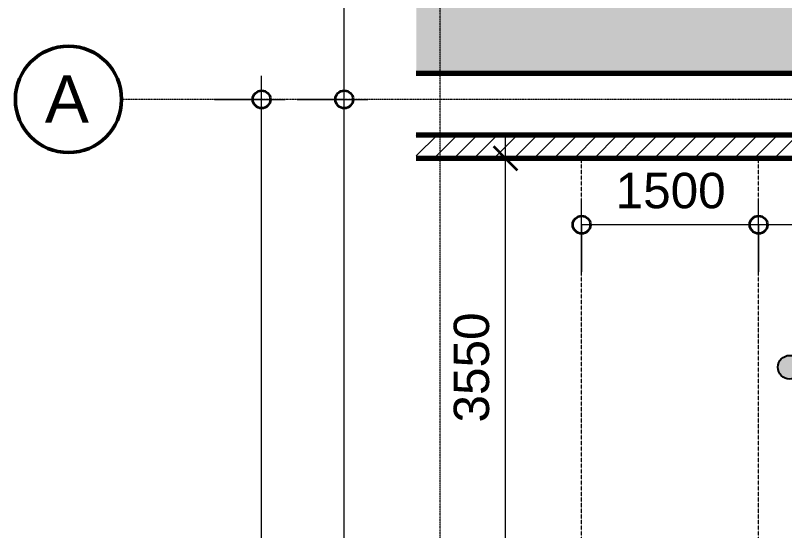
# Model space of a CAD drawing. Header units: millimetres. Extents: x -794326 to -715748, y -17796 to 22353.
# Drawn here: x -793882 to -787362, y 8542 to 12905 of the extents above; entities that cross this region are included whole.
import ezdxf

# ---------------------------------------------------------------- set-up
doc = ezdxf.new("R2010")
doc.units = ezdxf.units.MM
doc.linetypes.add('DPA_Grid _ Level 100', pattern=[10, 5.5, -1.6, 1.3, -1.6])
doc.linetypes.add('DPA_Hidden 50', pattern=[3, 2, -1])
for name, color, linetype, lineweight in [('A-ANNO-DIMS', 1, 'Continuous', 9), ('A-ANNO-DIMS-100', 1, 'Continuous', 9), ('A-DETL', 1, 'Continuous', 70), ('A-FLOR-E', 2, 'Continuous', 35), ('A-ROOM-IDEN', 3, 'Continuous', 25), ('A-WALL', 5, 'Continuous', 35), ('A-WALL-PATT', 1, 'Continuous', 35), ('S-GRID', 251, 'Continuous', 9), ('S-GRID-IDEN', 3, 'Continuous', 50)]:
    doc.layers.add(name, color=color, linetype=linetype, lineweight=lineweight)
doc.styles.add('Arial', font='arial.ttf', dxfattribs={"height": 400})
doc.styles.add('Arial_2', font='arial.ttf', dxfattribs={"height": 300})
doc.dimstyles.new('DPA-DIM-3_0_C-C', dxfattribs={"dimscale": 304.8, "dimtxt": 306.07782, "dimasz": 0.492126, "dimexe": 0.656168, "dimexo": 0.0625, "dimgap": 0.164042, "dimtad": 1, "dimdec": 0, "dimzin": 0, "dimdsep": 46, "dimtxsty": 'Arial_2', "dimblk1": 'DOTBLANK', "dimblk2": 'DOTBLANK', "dimsah": 1, "dimcen": 0.09, "dimdle": 0.656168, "dimadec": 8, "dimazin": 0, "dimtfac": 1, "dimtdec": 4, "dimtix": 1, "dimtmove": 0, "dimatfit": 3, "dimfxl": 1.312336, "dimfxlon": 1, "dimtvp": 1, "dimtolj": 1, "dimtzin": 0, "dimarcsym": 2})
doc.dimstyles.new('DPA-DIM-3_0_T-T', dxfattribs={"dimscale": 304.8, "dimtxt": 306.07782, "dimasz": 0.656168, "dimexe": 0.656168, "dimexo": 0.0625, "dimgap": 0.164042, "dimtad": 1, "dimdec": 0, "dimzin": 0, "dimdsep": 46, "dimtxsty": 'Arial_2', "dimblk1": 'OBLIQUE', "dimblk2": 'OBLIQUE', "dimsah": 1, "dimcen": 0.09, "dimdle": 0.656168, "dimadec": 8, "dimazin": 0, "dimtfac": 1, "dimtdec": 4, "dimtix": 1, "dimtmove": 0, "dimatfit": 3, "dimfxl": 1.312336, "dimfxlon": 1, "dimtvp": 1, "dimtolj": 1, "dimtzin": 0, "dimarcsym": 2})

# ---------------------------------------------------------------- blocks, each defined once
blk = doc.blocks.new('Grid - 100 Scale-2291345-4282-01 ENLARGED LOWER PLATFORM LEVEL - REFLECTED CEILING PLAN - SHEET 3')
at = {"layer": 'S-GRID-IDEN'}
blk.add_circle((0, 0), 4.5, dxfattribs=at)
blk = doc.blocks.new('DIMBLOCK7-4282-01 ENLARGED LOWER PLATFORM LEVEL - REFLECTED CEILING PLAN - SHEET 3')
at = {"layer": 'A-ANNO-DIMS-100'}
for p, q in [((-791794.5, -4521), (-791794.5, 12394)), ((-792194.5, 12194), (-791594.5, 12194)), ((-791794.5, 12194), (-792194.5, 12194)), ((-792194.5, -4321), (-791594.5, -4321)), ((-791794.5, -4321), (-792194.5, -4321))]:
    blk.add_line(p, q, dxfattribs=at)
at = {"layer": 'A-ANNO-DIMS-100', "lineweight": 35}
for centre in [(-791794.5, 12194), (-791794.5, -4321)]:
    blk.add_circle(centre, 75, dxfattribs=at)
at = {"layer": 'A-ANNO-DIMS-100', "color": 0, "insert": (-792233.9, 3359.7), "char_height": 300, "width": 1384.414, "attachment_point": 1, "rotation": 90, "line_spacing_factor": 0.941778, "style": 'Arial_2'}
blk.add_mtext('16515', dxfattribs=at)
blk = doc.blocks.new('_DotBlank')
at = {"color": 0, "linetype": 'ByBlock', "lineweight": -2}
blk.add_line((-0.5, 0), (-1, 0), dxfattribs=at)
blk.add_circle((0, 0), 0.5, dxfattribs=at)
blk = doc.blocks.new('DIMBLOCK10-4282-01 ENLARGED LOWER PLATFORM LEVEL - REFLECTED CEILING PLAN - SHEET 3')
at = {"layer": 'A-ANNO-DIMS-100'}
for p, q in [((-791494.5, 12194), (-790894.5, 12194)), ((-791094.5, 12194), (-791494.5, 12194)), ((-791094.5, 3379), (-791094.5, 12194)), ((-791494.5, 3579), (-790894.5, 3579)), ((-791094.5, 3579), (-791494.5, 3579))]:
    blk.add_line(p, q, dxfattribs=at)
at = {"layer": 'A-ANNO-DIMS-100', "lineweight": 35}
for centre in [(-791094.5, 12194), (-791094.5, 3579)]:
    blk.add_circle(centre, 75, dxfattribs=at)
at = {"layer": 'A-ANNO-DIMS-100', "color": 0, "insert": (-791533.9, 7425), "char_height": 300, "width": 1107.531, "attachment_point": 1, "rotation": 90, "line_spacing_factor": 0.941778, "style": 'Arial_2'}
blk.add_mtext('8615', dxfattribs=at)
blk = doc.blocks.new('DIMBLOCK11-4282-01 ENLARGED LOWER PLATFORM LEVEL - REFLECTED CEILING PLAN - SHEET 3')
at = {"layer": 'A-ANNO-DIMS-100'}
for p, q in [((-791094.5, 12194), (-791094.5, 16452)), ((-791494.5, 16252), (-790894.5, 16252)), ((-791094.5, 16252), (-791494.5, 16252)), ((-791494.5, 12194), (-790894.5, 12194)), ((-791094.5, 12194), (-791494.5, 12194))]:
    blk.add_line(p, q, dxfattribs=at)
at = {"layer": 'A-ANNO-DIMS-100', "lineweight": 35}
for centre in [(-791094.5, 16252), (-791094.5, 12194)]:
    blk.add_circle(centre, 75, dxfattribs=at)
at = {"layer": 'A-ANNO-DIMS-100', "color": 0, "insert": (-791533.9, 13761.5), "char_height": 300, "width": 1107.531, "attachment_point": 1, "rotation": 90, "line_spacing_factor": 0.941778, "style": 'Arial_2'}
blk.add_mtext('4058', dxfattribs=at)
blk = doc.blocks.new('DIMBLOCK17-4282-01 ENLARGED LOWER PLATFORM LEVEL - REFLECTED CEILING PLAN - SHEET 3')
at = {"layer": 'A-ANNO-DIMS-100'}
for p, q in [((-789727.4, 7944), (-789727.4, 11894)), ((-790127.4, 11694), (-789527.4, 11694)), ((-789727.4, 11694), (-790127.4, 11694)), ((-790127.4, 8144), (-789527.4, 8144)), ((-789727.4, 8144), (-790127.4, 8144))]:
    blk.add_line(p, q, dxfattribs=at)
at = {"layer": 'A-ANNO-DIMS-100', "lineweight": 35}
for p, q in [((-789727.4, 11694), (-789827.4, 11794)), ((-789727.4, 11694), (-789627.4, 11594)), ((-789727.4, 8144), (-789827.4, 8244)), ((-789727.4, 8144), (-789627.4, 8044))]:
    blk.add_line(p, q, dxfattribs=at)
at = {"layer": 'A-ANNO-DIMS-100', "color": 0, "insert": (-790166.8, 9457.5), "char_height": 300, "width": 1107.531, "attachment_point": 1, "rotation": 90, "line_spacing_factor": 0.941778, "style": 'Arial_2'}
blk.add_mtext('3550', dxfattribs=at)
blk = doc.blocks.new('_Oblique')
at = {"color": 0, "linetype": 'ByBlock', "lineweight": -2}
blk.add_line((-0.5, -0.5), (0.5, 0.5), dxfattribs=at)
blk = doc.blocks.new('DIMBLOCK30-4282-01 ENLARGED LOWER PLATFORM LEVEL - REFLECTED CEILING PLAN - SHEET 3')
at = {"layer": 'A-ANNO-DIMS-100'}
for p, q in [((-787582.4, 10732.6), (-787582.4, 11332.6)), ((-786082.4, 10732.6), (-786082.4, 11332.6)), ((-786082.4, 11132.6), (-787582.4, 11132.6)), ((-787582.4, 11132.6), (-787582.4, 10732.6)), ((-786082.4, 11132.6), (-786082.4, 10732.6))]:
    blk.add_line(p, q, dxfattribs=at)
at = {"layer": 'A-ANNO-DIMS-100', "lineweight": 35}
for centre in [(-787582.4, 11132.6), (-786082.4, 11132.6)]:
    blk.add_circle(centre, 75, dxfattribs=at)
at = {"layer": 'A-ANNO-DIMS-100', "color": 0, "insert": (-787293.8, 11572), "char_height": 300, "width": 1107.531, "attachment_point": 1, "line_spacing_factor": 0.941778, "style": 'Arial_2'}
blk.add_mtext('1500', dxfattribs=at)
blk = doc.blocks.new('DIMBLOCK31-4282-01 ENLARGED LOWER PLATFORM LEVEL - REFLECTED CEILING PLAN - SHEET 3')
at = {"layer": 'A-ANNO-DIMS-100'}
for p, q in [((-789082.4, 10732.6), (-789082.4, 11332.6)), ((-787582.4, 10732.6), (-787582.4, 11332.6)), ((-787582.4, 11132.6), (-789082.4, 11132.6)), ((-789082.4, 11132.6), (-789082.4, 10732.6)), ((-787582.4, 11132.6), (-787582.4, 10732.6))]:
    blk.add_line(p, q, dxfattribs=at)
at = {"layer": 'A-ANNO-DIMS-100', "lineweight": 35}
for centre in [(-789082.4, 11132.6), (-787582.4, 11132.6)]:
    blk.add_circle(centre, 75, dxfattribs=at)
at = {"layer": 'A-ANNO-DIMS-100', "color": 0, "insert": (-788793.8, 11572), "char_height": 300, "width": 1107.531, "attachment_point": 1, "line_spacing_factor": 0.941778, "style": 'Arial_2'}
blk.add_mtext('1500', dxfattribs=at)

msp = doc.modelspace()

# ---------------------------------------------------------------- hatches: boundary and pattern name
at = {"layer": 'A-ROOM-IDEN'}
h = msp.add_hatch(color=256, dxfattribs=at)
edge = h.paths.add_edge_path()
edge.add_arc((-787319.5, 9925.6), 100, 0, 360)
at = {"layer": 'A-WALL-PATT', "lineweight": 9}
h = msp.add_hatch(dxfattribs=at)
h.set_pattern_fill('FP_1', color=256, style=0, pattern_type=2)
h.set_pattern_definition([(50, (0, 0), (728.7365, -63.7558), [76.2, -838.2]), (355, (0, 0), (-140.9716, 764.2276), [60.96, -670.56]), (100.451, (60.7, -5.3), (587.77, 700.46675), [64.76, -712.36]), (46.184, (0, 203.2), (1084.3162, -168.171), [114.3, -1257.3]), (96.636, (90.4, 189.2), (949.6099, 989.7098), [97.14, -1068.54]), (351.184, (0, 203.2), (949.6206, 989.7012), [91.44, -1005.84]), (21, (101.6, 152.4), (606.45787, -409.06057), [76.2, -838.2]), (326, (101.6, 152.4), (247.20834, 736.7529), [60.96, -670.56]), (71.451, (152.14, 118.3), (853.66825, 327.6855), [64.76, -712.36]), (37.5, (0, 0), (12.35469, 338.22012), [33.528, -628.904, 33.528, -647.192, -673.1]), (37.5, (0, 0), (12.35469, 338.22012), [-1343.152, 33.528, -639.572]), (7.5, (0, 0), (267.27887, 400.72213), [33.528, -354.584, 33.528, -613.664, -256.54]), (7.5, (0, 0), (267.27887, 400.72213), [-1035.304, 33.528, -223.012]), (327.5, (-226.57, 0), (542.36333, -22.91534), [33.528, -220.472, 33.528, -758.952, -1051.56]), (327.5, (-226.57, 0), (542.36333, -22.91534), [-1046.48, 33.528, -1018.032]), (317.5, (-328.17, 0), (592.51696, 101.7071), [33.528, -296.672, 33.528, -492.76, -746.76]), (317.5, (-328.17, 0), (592.51696, 101.7071), [-856.488, 33.528, -713.232])])
h.paths.add_polyline_path([(-745022.4, 12414), (-745022.4, 13914), (-790483.7, 13914), (-790483.7, 12414), (-755731, 12414)])
h = msp.add_hatch(dxfattribs=at)
h.set_pattern_fill('FP_2', color=256, style=0, pattern_type=2)
h.set_pattern_definition([(45, (0, 0), (-84.852814, 84.852814), [])])
h.paths.add_polyline_path([(-790483.7, 11694), (-785882.4, 11694), (-785882.4, 11894), (-790483.7, 11894), (-790483.7, 11715.7)])

# ---------------------------------------------------------------- linework, layer by layer
at = {"layer": 'A-DETL', "color": 55, "linetype": 'DPA_Hidden 50', "lineweight": 9}
for p, q in [((-789082.4, 4774), (-789082.4, 11694)), ((-787582.4, 4774), (-787582.4, 11712.2))]:
    msp.add_line(p, q, dxfattribs=at)
at = {"layer": 'A-FLOR-E'}
for p, q in [((-745022.4, 12414), (-790483.7, 12414)), ((-790483.7, 12414), (-745022.4, 12414)), ((-745022.4, 12414), (-790483.7, 12414))]:
    msp.add_line(p, q, dxfattribs=at)
at = {"layer": 'A-ROOM-IDEN'}
msp.add_circle((-787319.5, 9925.6), 100, dxfattribs=at)
at = {"layer": 'A-WALL', "color": 7, "lineweight": 70}
for p, q in [((-786082.4, 12414), (-790483.7, 12414)), ((-790483.7, 11894), (-786082.4, 11894)), ((-786082.4, 11694), (-790483.7, 11694))]:
    msp.add_line(p, q, dxfattribs=at)
at = {"layer": 'S-GRID', "linetype": 'DPA_Grid _ Level 100'}
for p, q in [((-790282.4, -17795.6), (-790282.4, 20540.3)), ((-720981.3, 12194), (-792981.8, 12194))]:
    msp.add_line(p, q, dxfattribs=at)

# ---------------------------------------------------------------- block references
at = {"layer": 'S-GRID-IDEN', "xscale": 99.99999999999993, "yscale": 99.99999999999993, "zscale": 99.99999999999993, "rotation": 89.9999999999998}
msp.add_blockref('Grid - 100 Scale-2291345-4282-01 ENLARGED LOWER PLATFORM LEVEL - REFLECTED CEILING PLAN - SHEET 3', (-793431.8, 12194), dxfattribs=at)

# ---------------------------------------------------------------- texts
at = {"layer": 'S-GRID-IDEN', "lineweight": 9, "insert": (-793631.6, 12397.9), "char_height": 400, "width": 456.962, "attachment_point": 1, "style": 'Arial'}
msp.add_mtext('A', dxfattribs=at)

# ---------------------------------------------------------------- dimensions: what is measured, and where the dimension line sits
at = {"layer": 'A-ANNO-DIMS'}
for base, p1, p2, dimstyle, override, picture, middle in [((-791094.5, 16252), (-791494.5, 12194), (-791494.5, 16252), 'DPA-DIM-3_0_C-C', {"dimpost": '<>', "dimfxl": 4057.997178}, 'DIMBLOCK11-4282-01 ENLARGED LOWER PLATFORM LEVEL - REFLECTED CEILING PLAN - SHEET 3', (-791297.6, 14223)), ((-791794.5, 12194), (-792194.5, -4321), (-792194.5, 12194), 'DPA-DIM-3_0_C-C', {"dimpost": '<>', "dimfxl": 16515.002991}, 'DIMBLOCK7-4282-01 ENLARGED LOWER PLATFORM LEVEL - REFLECTED CEILING PLAN - SHEET 3', (-791997.6, 3936.5)), ((-791094.5, 12194), (-791494.5, 3579), (-791494.5, 12194), 'DPA-DIM-3_0_C-C', {"dimpost": '<>', "dimfxl": 8614.999996}, 'DIMBLOCK10-4282-01 ENLARGED LOWER PLATFORM LEVEL - REFLECTED CEILING PLAN - SHEET 3', (-791297.6, 7886.5)), ((-789727.4, 11694), (-790127.4, 8144), (-790127.4, 11694), 'DPA-DIM-3_0_T-T', {"dimpost": '<>', "dimfxl": 3550.002735}, 'DIMBLOCK17-4282-01 ENLARGED LOWER PLATFORM LEVEL - REFLECTED CEILING PLAN - SHEET 3', (-789930.6, 9919))]:
    dim = msp.add_linear_dim(base=base, p1=p1, p2=p2, angle=90, dimstyle=dimstyle, override=override, dxfattribs=at)
    dim.commit()
    dim.dimension.update_dxf_attribs({"geometry": picture, "text_midpoint": middle})
for base, p1, p2, picture, middle in [((-789082.4, 11132.6), (-787582.4, 10732.6), (-789082.4, 10732.6), 'DIMBLOCK31-4282-01 ENLARGED LOWER PLATFORM LEVEL - REFLECTED CEILING PLAN - SHEET 3', (-788332.4, 11335.7)), ((-787582.4, 11132.6), (-786082.4, 10732.6), (-787582.4, 10732.6), 'DIMBLOCK30-4282-01 ENLARGED LOWER PLATFORM LEVEL - REFLECTED CEILING PLAN - SHEET 3', (-786832.4, 11335.7))]:
    dim = msp.add_linear_dim(base=base, p1=p1, p2=p2, dimstyle='DPA-DIM-3_0_C-C', override={"dimpost": '<>', "dimfxl": 1500}, dxfattribs=at)
    dim.commit()
    dim.dimension.update_dxf_attribs({"geometry": picture, "text_midpoint": middle})

doc.saveas('drawing.dxf')
